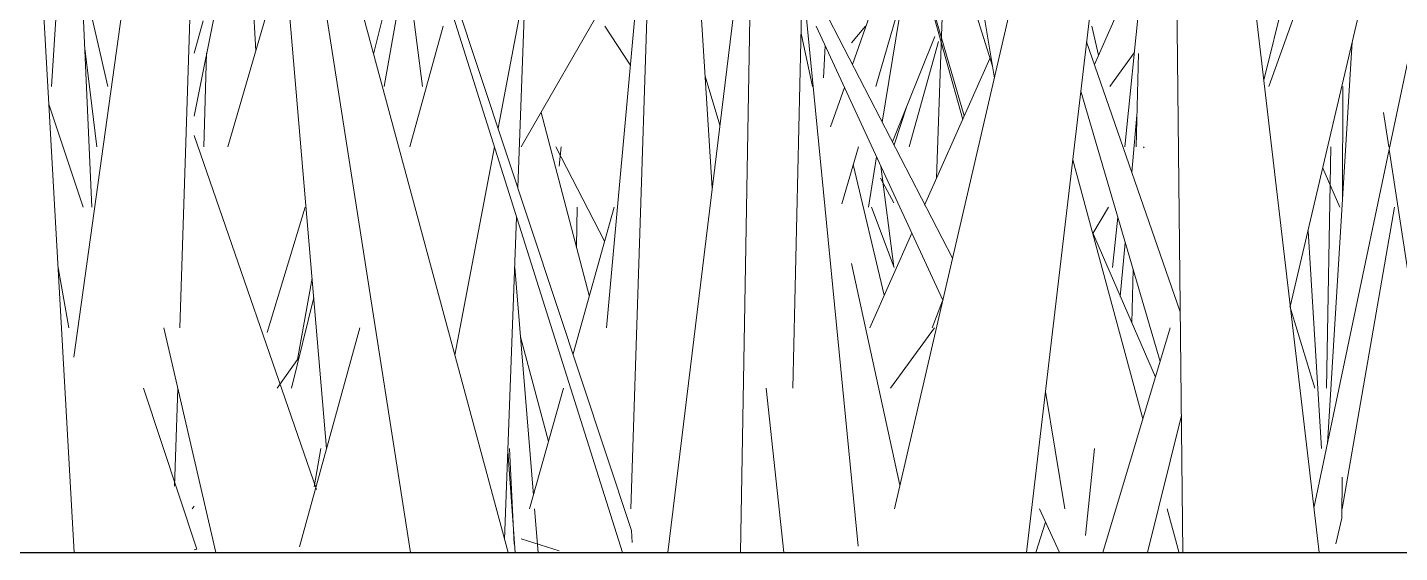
# Model space of a CAD drawing. Header units: millimetres. Extents: x -9575 to 27274, y -4387 to 11354.
# Drawn here: x -5613.7 to -5551, y 3048 to 3072 of the extents above; entities that cross this region are included whole.
import ezdxf

# ---------------------------------------------------------------- set-up
doc = ezdxf.new("R2010")
doc.units = ezdxf.units.MM
doc.layers.add('G-IMPT', color=8, linetype='Continuous', lineweight=9)

# ---------------------------------------------------------------- blocks, each defined once
blk = doc.blocks.new('Grass Array - 25_dwg-V51-North')
at = {"layer": 'G-IMPT'}
for p, q in [((-5560.86, 3048), (-5561.516, 3106.911)), ((-5611.546, 3056.935), (-5605.272, 3102.153)), ((-5585.908, 3100.295), (-5592.158, 3067.404)), ((-5568, 3048), (-5562.266, 3096.895)), ((-5560.291, 3096.418), (-5554.637, 3048)), ((-5556.939, 3069.306), (-5547.294, 3096.21)), ((-5604.631, 3095.983), (-5603.235, 3070.938)), ((-5569.477, 3069.687), (-5573.418, 3093.796)), ((-5600.735, 3093.244), (-5586.054, 3049.012)), ((-5586.478, 3048), (-5600.735, 3093.244)), ((-5605.587, 3092.52), (-5606.707, 3058.27)), ((-5603.123, 3089.394), (-5599.994, 3052.752)), ((-5583.933, 3089.081), (-5582.37, 3064.652)), ((-5596.163, 3048), (-5602.332, 3087.437)), ((-5549.334, 3087.496), (-5555.95, 3059.245)), ((-5557.158, 3069.589), (-5553.065, 3086.217)), ((-5551.428, 3066.418), (-5547.441, 3085.376)), ((-5586.478, 3048), (-5598.117, 3084.934)), ((-5611.611, 3083.72), (-5612.571, 3069.306)), ((-5610.73, 3063.788), (-5611.611, 3083.72)), ((-5613.464, 3082.336), (-5611.527, 3048)), ((-5585.03, 3082.278), (-5587.203, 3058.27)), ((-5586.088, 3049.993), (-5585.03, 3082.278)), ((-5600.45, 3080.453), (-5591.703, 3048)), ((-5569.566, 3070.228), (-5572.728, 3080.399)), ((-5580.517, 3079.869), (-5584.398, 3048)), ((-5581.081, 3048), (-5580.517, 3079.869)), ((-5578.83, 3080.255), (-5575.694, 3048.286)), ((-5575.959, 3070.302), (-5572.671, 3079.628)), ((-5610.73, 3063.788), (-5611.331, 3077.389)), ((-5606.055, 3067.951), (-5604.124, 3077.551)), ((-5597.363, 3069.306), (-5595.913, 3077.582)), ((-5572.503, 3077.582), (-5574.895, 3069.306)), ((-5567.647, 3077.582), (-5574.043, 3049.993)), ((-5571.728, 3076.402), (-5572.117, 3065.114)), ((-5596.722, 3075.345), (-5597.844, 3070.785)), ((-5585.981, 3075.441), (-5591.095, 3066.547)), ((-5602.103, 3074.823), (-5604.515, 3066.547)), ((-5596.327, 3074.823), (-5595.617, 3069.306)), ((-5570.919, 3067.798), (-5572.881, 3074.823)), ((-5572.01, 3071.936), (-5572.852, 3074.823)), ((-5564.899, 3070.301), (-5562.909, 3074.823)), ((-5562.683, 3074.823), (-5563.516, 3066.547)), ((-5611.206, 3074.562), (-5609.99, 3069.306)), ((-5581.081, 3048), (-5580.618, 3074.178)), ((-5578.251, 3074.351), (-5578.684, 3055.511)), ((-5571.386, 3061.456), (-5577.933, 3074.119)), ((-5591.258, 3064.692), (-5590.91, 3073.975)), ((-5574.601, 3067.674), (-5573.613, 3073.741)), ((-5605.631, 3072.301), (-5606.055, 3070.825)), ((-5596.192, 3066.547), (-5594.671, 3072.065)), ((-5587.281, 3072.065), (-5586.114, 3070.297)), ((-5577.783, 3069.306), (-5578.311, 3071.721)), ((-5577.623, 3072.065), (-5571.831, 3059.536)), ((-5576.011, 3071.29), (-5575.362, 3072.065)), ((-5574.131, 3066.767), (-5572.192, 3071.589)), ((-5572.01, 3071.936), (-5570.849, 3067.954)), ((-5564.709, 3070.732), (-5565.028, 3072.065)), ((-5610.502, 3066.547), (-5611.051, 3071.04)), ((-5577.287, 3069.704), (-5577.206, 3071.161)), ((-5573.367, 3066.547), (-5572.035, 3071.352)), ((-5565.262, 3071.348), (-5560.982, 3059.004)), ((-5553.116, 3071.348), (-5554.252, 3052.978)), ((-5605.613, 3066.547), (-5605.478, 3070.821)), ((-5569.676, 3070.582), (-5572.671, 3063.874)), ((-5564.194, 3069.306), (-5563.085, 3070.832)), ((-5562.996, 3066.547), (-5562.888, 3070.805)), ((-5582.687, 3069.77), (-5582.018, 3067.54)), ((-5576.959, 3067.464), (-5576.326, 3069.259)), ((-5561.904, 3056.735), (-5565.527, 3069.09)), ((-5553.563, 3064.123), (-5553.554, 3069.306)), ((-5611.119, 3063.788), (-5612.683, 3068.496)), ((-5574.061, 3066.631), (-5573.455, 3068.448)), ((-5587.989, 3059.747), (-5590.194, 3068.114)), ((-5562.959, 3067.989), (-5563.198, 3065.393)), ((-5551.448, 3066.547), (-5551.687, 3068.114)), ((-5600.46, 3050.884), (-5606.055, 3067.056)), ((-5592.322, 3066.545), (-5594.133, 3057.015)), ((-5589.517, 3066.547), (-5587.295, 3062.227)), ((-5589.363, 3065.66), (-5589.267, 3066.547)), ((-5575.692, 3066.547), (-5576.444, 3063.942)), ((-5562.629, 3066.547), (-5562.655, 3066.504)), ((-5554.099, 3066.547), (-5554.291, 3055.511)), ((-5575.233, 3063.788), (-5574.859, 3066.086)), ((-5565.894, 3065.956), (-5562.692, 3054.107)), ((-5551.428, 3066.418), (-5554.874, 3050.022)), ((-5551.428, 3066.418), (-5548.618, 3048)), ((-5574.506, 3059.765), (-5575.925, 3065.739)), ((-5574.072, 3061.06), (-5574.665, 3065.666)), ((-5554.469, 3065.572), (-5553.687, 3063.788)), ((-5574.674, 3065.115), (-5574.075, 3063.989)), ((-5602.715, 3058.056), (-5600.981, 3063.788)), ((-5588.733, 3057.084), (-5586.859, 3063.788)), ((-5588.733, 3057.084), (-5586.859, 3063.788)), ((-5588.536, 3063.788), (-5588.577, 3061.981)), ((-5575.093, 3063.788), (-5574.061, 3061.029)), ((-5564.265, 3063.788), (-5564.976, 3062.588)), ((-5551.19, 3063.788), (-5553.585, 3049.993)), ((-5591.863, 3048.593), (-5591.309, 3063.333)), ((-5563.84, 3063.336), (-5564.072, 3061.029)), ((-5573.243, 3062.592), (-5575.173, 3058.27)), ((-5564.997, 3062.638), (-5562.118, 3056.022)), ((-5563.494, 3062.159), (-5563.72, 3059.702)), ((-5555.139, 3062.71), (-5554.519, 3052.752)), ((-5611.777, 3058.27), (-5612.256, 3061.029)), ((-5590.542, 3050.617), (-5591.396, 3061.023)), ((-5573.792, 3051.076), (-5576.011, 3061.213)), ((-5563.199, 3058.505), (-5563.137, 3060.941)), ((-5601.329, 3056.822), (-5600.66, 3060.543)), ((-5600.584, 3059.653), (-5601.603, 3055.511)), ((-5572.317, 3058.27), (-5571.839, 3059.5)), ((-5554.83, 3055.511), (-5555.978, 3059.26)), ((-5607.437, 3058.27), (-5605.061, 3048)), ((-5601.234, 3048.256), (-5598.474, 3058.27)), ((-5589.854, 3053.077), (-5591.137, 3057.863)), ((-5574.22, 3055.511), (-5572.215, 3058.27)), ((-5561.444, 3058.27), (-5564.523, 3048)), ((-5602.248, 3055.518), (-5601.254, 3056.928)), ((-5605.925, 3048.155), (-5608.369, 3055.511)), ((-5606.798, 3055.505), (-5606.944, 3051.03)), ((-5590.716, 3049.993), (-5589.173, 3055.511)), ((-5590.716, 3049.993), (-5589.173, 3055.511)), ((-5579.904, 3055.511), (-5579.096, 3048)), ((-5566.258, 3049.993), (-5567.136, 3055.365)), ((-5562.472, 3048), (-5560.93, 3054.267)), ((-5600.57, 3050.998), (-5600.263, 3052.752)), ((-5591.64, 3052.752), (-5591.428, 3048.382)), ((-5564.906, 3052.752), (-5565.305, 3048.783)), ((-5591.373, 3048), (-5591.711, 3052.651)), ((-5553.59, 3049.577), (-5553.586, 3051.444)), ((-5606.142, 3049.993), (-5606.055, 3050.116)), ((-5590.327, 3048), (-5590.49, 3049.993)), ((-5567.418, 3049.993), (-5566.497, 3048)), ((-5561.58, 3049.993), (-5561.051, 3048.035)), ((-5586.025, 3048.458), (-5586.054, 3049.012)), ((-5567.138, 3049.386), (-5567.585, 3048)), ((-5553.862, 3048.393), (-5553.59, 3049.577)), ((-5591.099, 3048.622), (-5589.363, 3048.074)), ((-5605.925, 3048.155), (-5606.055, 3048.128))]:
    blk.add_line(p, q, dxfattribs=at)
blk = doc.blocks.new('Grass Array - Grass Array-V52-North')
blk.add_blockref('Grass Array - 25_dwg-V51-North', (0, 0))

msp = doc.modelspace()

# ---------------------------------------------------------------- linework, layer by layer
msp.add_line((-5839.745, 3048), (-5040.568, 3048))

# ---------------------------------------------------------------- block references
msp.add_blockref('Grass Array - Grass Array-V52-North', (0, 0))

doc.saveas('drawing.dxf')
